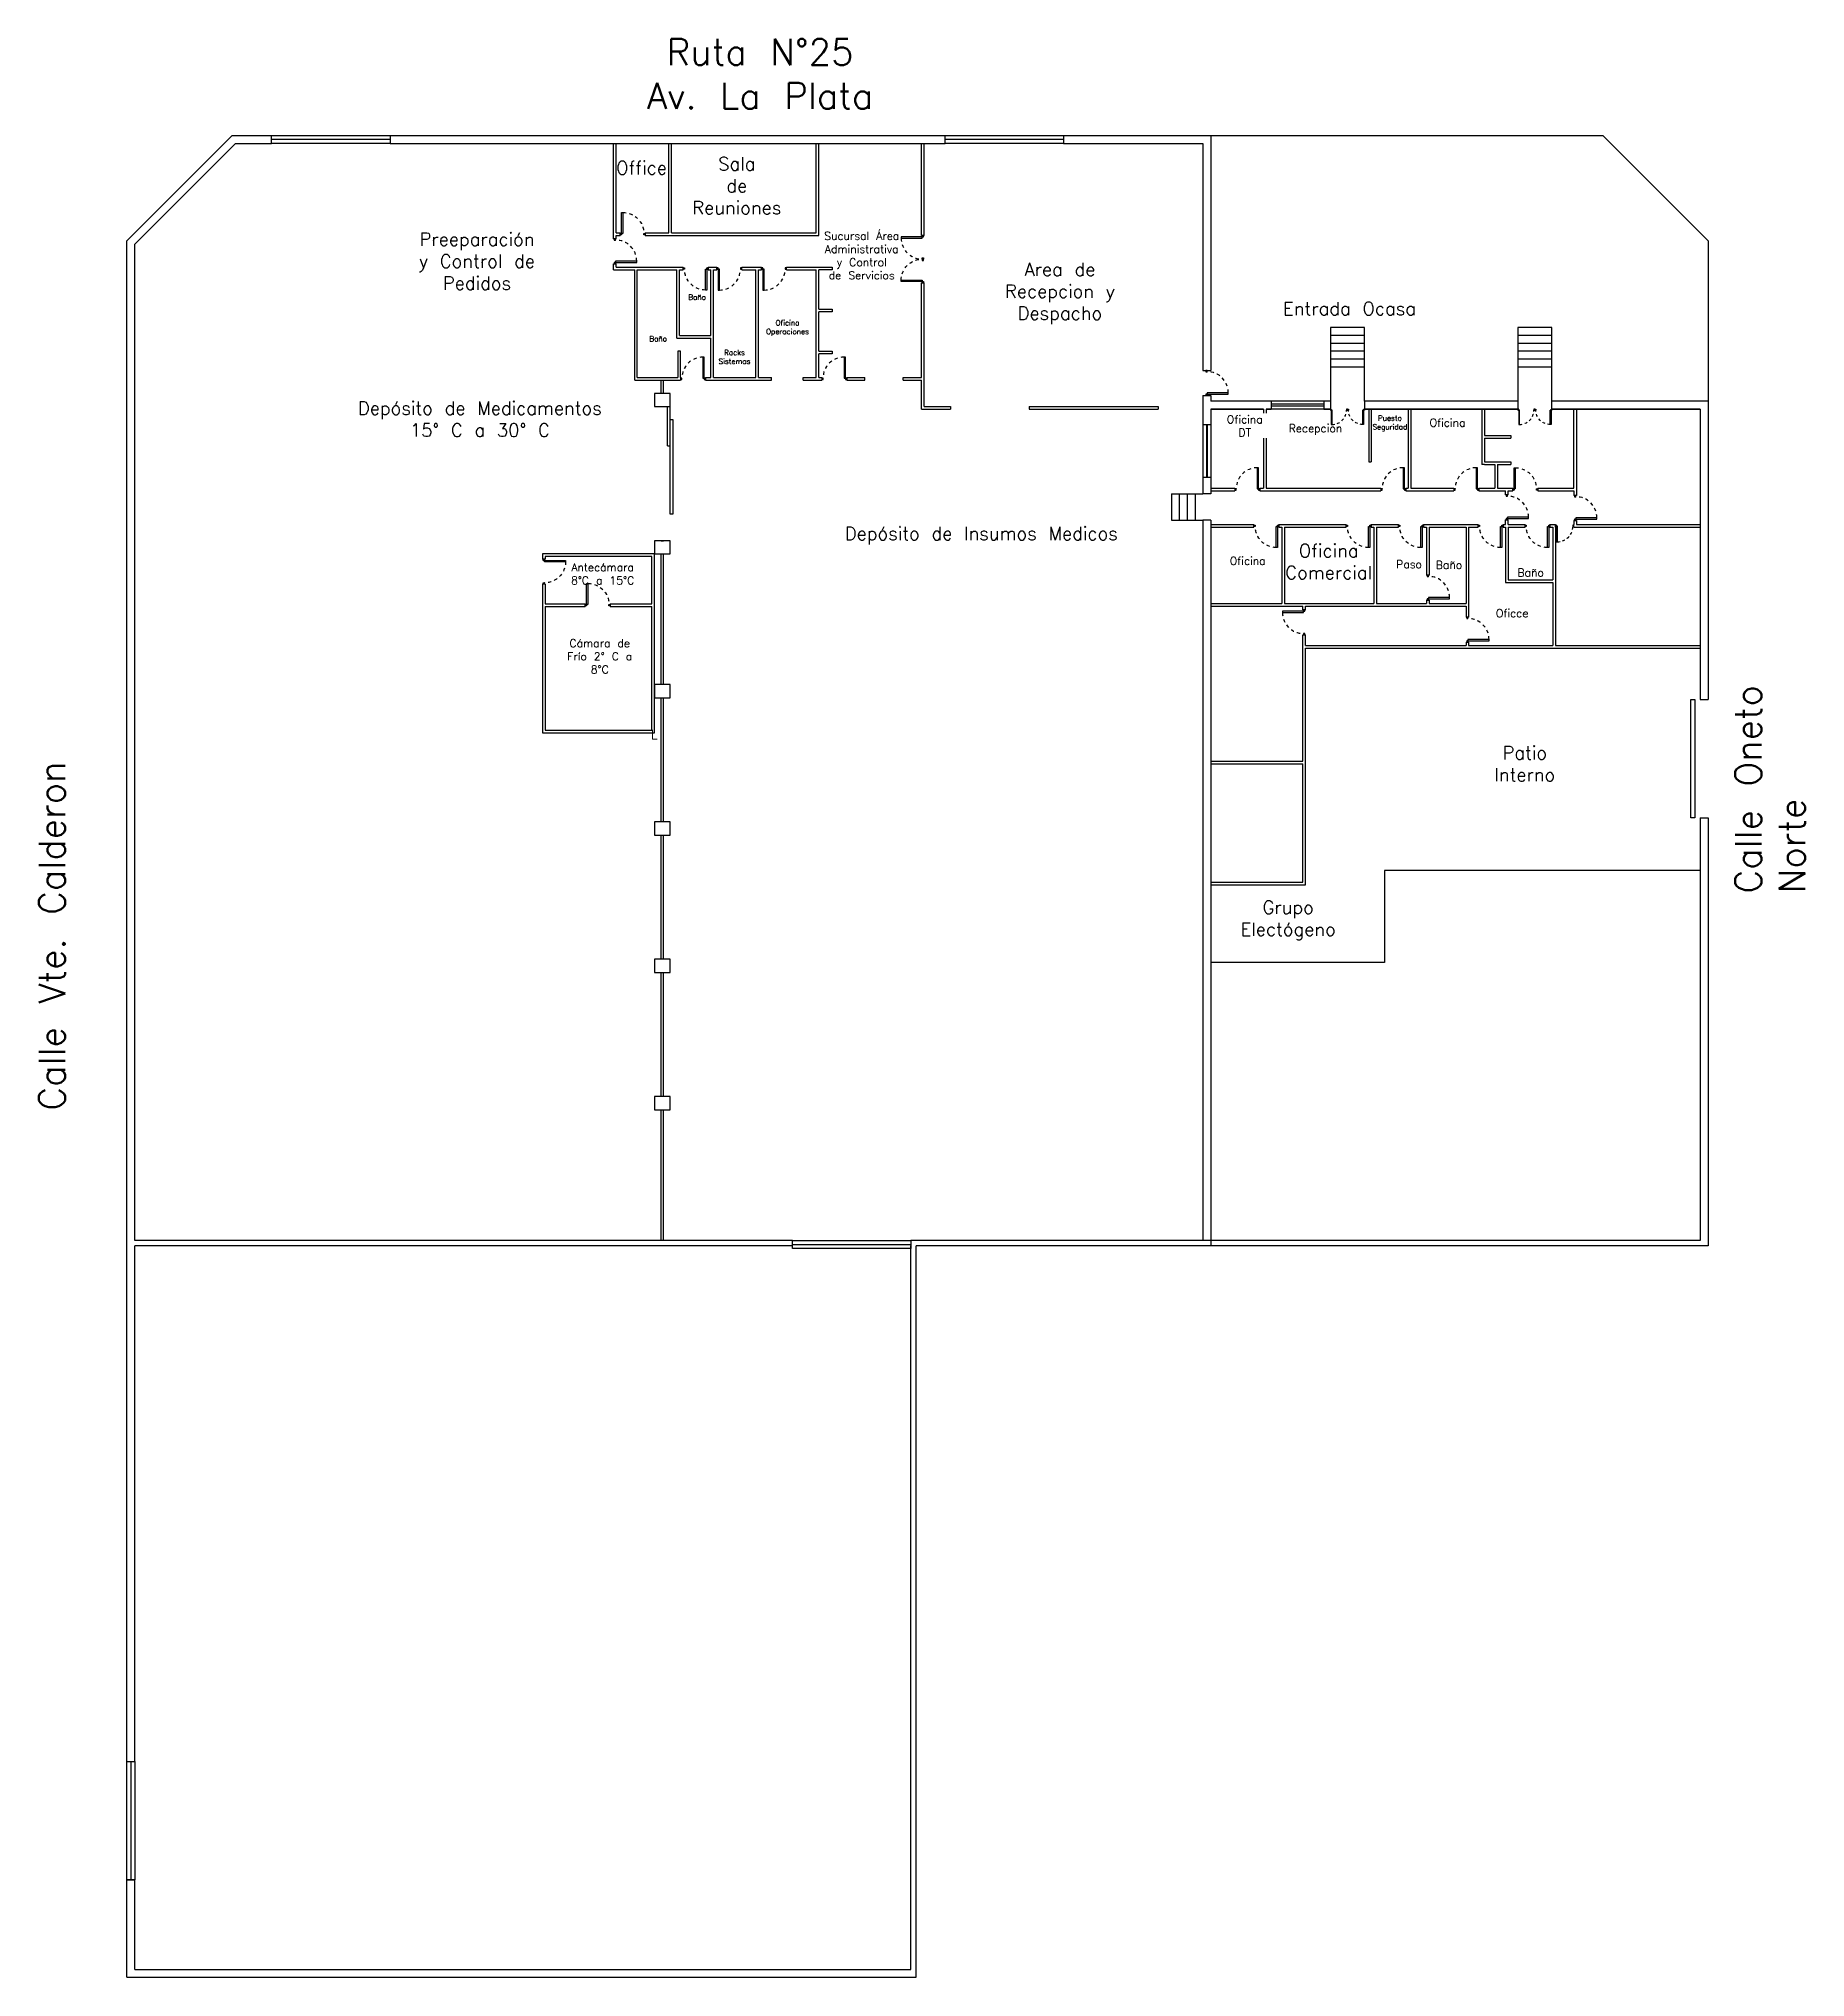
# Model space of a CAD drawing. Header units: millimetres. Extents: x 111.7 to 178.8, y 73.5 to 147.2.
import ezdxf

# ---------------------------------------------------------------- set-up
doc = ezdxf.new("R2010")
doc.units = ezdxf.units.MM
doc.linetypes.add('JIS_02_1.2', pattern=[2.5, 1.25, -1.25])
for name, color, linetype in [('01-MUROS EXTERIORES', 6, 'Continuous'), ('02-MUROS INTERIORES', 6, 'Continuous'), ('04-CARPINTERIAS', 4, 'Continuous'), ('05-LINEAS DE PROYECCION', 252, 'Continuous'), ('09-REJAS', 3, 'Continuous'), ('11-TEXTO', 3, 'Continuous')]:
    doc.layers.add(name, color=color, linetype=linetype)
doc.styles.get("Standard").update_dxf_attribs({"font": 'txt.shx'})

# ---------------------------------------------------------------- blocks, each defined once
blk = doc.blocks.new('A$C145B56B2')
at = {"layer": '04-CARPINTERIAS'}
for p, q in [((0.900001, 0.850001), (0.850001, 0.850001)), ((0.850001, 0.850001), (0.850001, 0.050001)), ((0.900001, 0.050001), (0.900001, 0.850001)), ((0.000001, 0.050001), (0.000001, 0.000001)), ((0.050001, 0.050001), (0.000001, 0.050001)), ((0.000001, 0.000001), (0.050001, 0.000001)), ((0.050001, 0.000001), (0.050001, 0.050001)), ((0.850001, 0.050001), (0.900001, 0.050001)), ((0.900001, 0.050001), (0.900001, 0.000001)), ((0.950001, 0.050001), (0.900001, 0.050001)), ((0.900001, 0.000001), (0.950001, 0.000001)), ((0.950001, 0.000001), (0.950001, 0.050001))]:
    blk.add_line(p, q, dxfattribs=at)
at = {"layer": '05-LINEAS DE PROYECCION', "linetype": 'JIS_02_1.2', "ltscale": 0.1}
blk.add_arc((0.850001, 0.050001), 0.8, 90, 180, dxfattribs=at)

msp = doc.modelspace()

# ---------------------------------------------------------------- linework, layer by layer
at = {"layer": '01-MUROS EXTERIORES'}
for p, q in [((119.049201, 143.477966), (115.049201, 139.477966)), ((119.173466, 143.177966), (115.349201, 139.353702)), ((119.049201, 143.477966), (119.049201, 143.477966)), ((119.049201, 143.477966), (120.549201, 143.477966)), ((119.173466, 143.177966), (120.549201, 143.177966)), ((125.049201, 143.477966), (146.149201, 143.477966)), ((125.049201, 143.477966), (125.049201, 143.177966)), ((125.049201, 143.177966), (146.149201, 143.177966)), ((150.649201, 143.477966), (156.249201, 143.477966)), ((150.649201, 143.177966), (155.949201, 143.177966)), ((155.949201, 143.177966), (155.949201, 134.551798)), ((156.249201, 143.477966), (156.249201, 134.551798)), ((115.049201, 81.677966), (115.049201, 139.477966)), ((115.349201, 101.477966), (115.349201, 139.353702)), ((133.649201, 139.777966), (133.798608, 139.777966)), ((133.649201, 139.677966), (133.798608, 139.677966)), ((134.748608, 139.777966), (135.649201, 139.777966)), ((134.748608, 139.677966), (141.349201, 139.677966)), ((135.749201, 139.777966), (141.249201, 139.777966)), ((175.149201, 139.477966), (175.149201, 132.977966)), ((133.549201, 138.377966), (134.349201, 138.377966)), ((133.649201, 138.477966), (136.194344, 138.477966)), ((134.449201, 138.377966), (135.949201, 138.377966)), ((136.049201, 138.377966), (136.194344, 138.377966)), ((137.144344, 138.477966), (137.467814, 138.477966)), ((137.144344, 138.377966), (137.249201, 138.377966)), ((137.349201, 138.377966), (137.467814, 138.377966)), ((138.417814, 138.477966), (139.167814, 138.477966)), ((138.417814, 138.377966), (138.949201, 138.377966)), ((139.049201, 138.377966), (139.167814, 138.377966)), ((140.117814, 138.477966), (141.349201, 138.477966)), ((140.117814, 138.377966), (141.249201, 138.377966)), ((134.349201, 134.177966), (136.094235, 134.177966)), ((134.449201, 134.277966), (135.994235, 134.277966)), ((137.044235, 134.277966), (137.249201, 134.277966)), ((137.044235, 134.177966), (139.549201, 134.177966)), ((137.349201, 134.277966), (138.949201, 134.277966)), ((139.049201, 134.277966), (139.549201, 134.277966)), ((140.749201, 134.277966), (141.249201, 134.277966)), ((140.749201, 134.177966), (141.458993, 134.177966)), ((141.349201, 134.277966), (141.458993, 134.277966)), ((142.408993, 134.277966), (143.102505, 134.277966)), ((142.408993, 134.177966), (143.102505, 134.177966)), ((143.102505, 134.177966), (143.102505, 134.277966)), ((144.549201, 134.277966), (145.249201, 134.277966)), ((144.549201, 134.177966), (144.549201, 134.277966)), ((144.549201, 134.177966), (145.249201, 134.177966)), ((155.949201, 133.601798), (155.949201, 132.498121)), ((156.249201, 133.601798), (156.249201, 133.377966)), ((158.541279, 133.377966), (156.249201, 133.377966)), ((158.541279, 133.377966), (158.541279, 133.077966)), ((160.791989, 133.377966), (160.541279, 133.377966)), ((160.541279, 133.377966), (160.541279, 133.077966)), ((160.791989, 133.377966), (160.791989, 133.077966)), ((167.916775, 133.377966), (162.091989, 133.377966)), ((162.091989, 133.377966), (162.091989, 133.077966)), ((175.149201, 133.377966), (169.216775, 133.377966)), ((158.249201, 133.077966), (156.249201, 133.077966)), ((156.249201, 133.077966), (156.249201, 132.498121)), ((158.541279, 133.077966), (158.349201, 133.077966)), ((158.349201, 133.077966), (158.541279, 133.077966)), ((160.791989, 133.077966), (160.541279, 133.077966)), ((167.916775, 133.077966), (162.091989, 133.077966)), ((174.849201, 133.077966), (169.216775, 133.077966)), ((174.849201, 133.077966), (174.849201, 122.047966)), ((175.149201, 132.977966), (175.149201, 122.047966)), ((155.949201, 132.498121), (156.249201, 132.498121)), ((155.949201, 130.498121), (155.949201, 129.861203)), ((155.949201, 130.498121), (156.249201, 130.498121)), ((156.249201, 130.498121), (156.249201, 129.861203)), ((155.949201, 128.861203), (155.949201, 101.477966)), ((156.249201, 128.861203), (156.249201, 101.277966)), ((174.849201, 122.047966), (175.149201, 122.047966)), ((174.849201, 117.547966), (174.849201, 101.477966)), ((174.849201, 117.547966), (175.149201, 117.547966)), ((175.149201, 117.547966), (175.149201, 101.277966)), ((140.349201, 101.477966), (115.349201, 101.477966)), ((115.349201, 81.677966), (115.349201, 101.277966)), ((140.349201, 101.277966), (115.349201, 101.277966)), ((174.849201, 101.477966), (144.849201, 101.477966)), ((144.849201, 101.477966), (144.849201, 101.277966)), ((144.849201, 73.777966), (144.849201, 101.277966)), ((144.849201, 101.277966), (144.849201, 101.277966)), ((145.049201, 73.477966), (145.049201, 101.277966)), ((175.149201, 101.277966), (145.049201, 101.277966)), ((115.049201, 81.677966), (115.349201, 81.677966)), ((115.049201, 73.477966), (115.049201, 77.177966)), ((115.049201, 77.177966), (115.349201, 77.177966)), ((115.349201, 73.777966), (115.349201, 77.177966)), ((115.349201, 73.777966), (144.849201, 73.777966)), ((115.049201, 73.477966), (145.049201, 73.477966)), ((115.049201, 73.477966), (115.349201, 73.477966))]:
    msp.add_line(p, q, dxfattribs=at)
at = {"layer": '01-MUROS EXTERIORES', "color": 0}
for p, q in [((162.091989, 136.177966), (160.791989, 136.177966)), ((160.791989, 136.177966), (160.791989, 133.377966)), ((162.091989, 135.877966), (160.791989, 135.877966)), ((162.091989, 135.577966), (160.791989, 135.577966)), ((162.091989, 133.377966), (162.091989, 136.177966)), ((169.216775, 136.177966), (167.916775, 136.177966)), ((167.916775, 136.177966), (167.916775, 133.077966)), ((169.216775, 135.877966), (167.916775, 135.877966)), ((169.216775, 135.577966), (167.916775, 135.577966)), ((169.216775, 133.077966), (169.216775, 136.177966)), ((162.091989, 135.277966), (160.791989, 135.277966)), ((162.091989, 134.977966), (160.791989, 134.977966)), ((169.216775, 135.277966), (167.916775, 135.277966)), ((169.216775, 134.977966), (167.916775, 134.977966)), ((162.091989, 134.677966), (160.791989, 134.677966)), ((169.216775, 134.677966), (167.916775, 134.677966))]:
    msp.add_line(p, q, dxfattribs=at)
at = {"layer": '02-MUROS INTERIORES'}
for p, q in [((120.549201, 143.177966), (120.549201, 143.477966)), ((133.549201, 139.555592), (133.549201, 143.177966)), ((133.649201, 139.777966), (133.649201, 143.177966)), ((135.649201, 139.777966), (135.649201, 143.177966)), ((135.749201, 139.777966), (135.749201, 143.177966)), ((141.249201, 139.777966), (141.249201, 143.177966)), ((141.349201, 139.677966), (141.349201, 143.177966)), ((145.249201, 139.677966), (145.249201, 143.177966)), ((145.349201, 139.677966), (145.349201, 143.177966)), ((146.149201, 143.177966), (146.149201, 143.477966)), ((150.649201, 143.477966), (150.649201, 143.177966)), ((133.549201, 139.555592), (133.649201, 139.555592)), ((133.649201, 139.555592), (133.649201, 139.677966)), ((133.798608, 139.777966), (133.798608, 139.677966)), ((134.748608, 139.777966), (134.748608, 139.677966)), ((145.249201, 139.677966), (145.349201, 139.677966)), ((133.549201, 138.377966), (133.549201, 138.605592)), ((133.549201, 138.605592), (133.649201, 138.605592)), ((133.649201, 138.477966), (133.649201, 138.605592)), ((145.249201, 138.777506), (145.249201, 138.778426)), ((134.349201, 134.177966), (134.349201, 138.377966)), ((134.449201, 134.277966), (134.449201, 138.377966)), ((135.949201, 135.777966), (135.949201, 138.377966)), ((136.049201, 135.877966), (136.049201, 138.377966)), ((136.049201, 138.377966), (136.194344, 138.377966)), ((136.194344, 138.377966), (136.194344, 138.477966)), ((137.144344, 138.377966), (137.144344, 138.477966)), ((137.144344, 138.377966), (137.249201, 138.377966)), ((137.249201, 135.877966), (137.249201, 138.377966)), ((137.349201, 134.277966), (137.349201, 138.377966)), ((137.467814, 138.377966), (137.467814, 138.477966)), ((138.417814, 138.377966), (138.417814, 138.477966)), ((138.949201, 134.277966), (138.949201, 138.377966)), ((139.049201, 134.277966), (139.049201, 138.377966)), ((139.167814, 138.377966), (139.167814, 138.477966)), ((140.117814, 138.377966), (140.117814, 138.477966)), ((141.249201, 134.277966), (141.249201, 138.377966)), ((141.349201, 138.477966), (141.849201, 138.477966)), ((141.349201, 136.877966), (141.349201, 138.377966)), ((141.849201, 138.377966), (141.349201, 138.377966)), ((141.849201, 138.477966), (141.849201, 138.377966)), ((145.249201, 134.277966), (145.249201, 137.877966)), ((145.249201, 137.877966), (145.349201, 137.877966)), ((145.349201, 133.177966), (145.349201, 137.877966)), ((141.349201, 136.877966), (141.849201, 136.877966)), ((141.349201, 135.277966), (141.349201, 136.777966)), ((141.849201, 136.777966), (141.349201, 136.777966)), ((141.849201, 136.877966), (141.849201, 136.777966)), ((135.949201, 135.777966), (137.249201, 135.777966)), ((136.049201, 135.877966), (137.249201, 135.877966)), ((137.249201, 134.277966), (137.249201, 135.777966)), ((136.094235, 135.277966), (135.994235, 135.277966)), ((135.994235, 135.277966), (135.994235, 134.277966)), ((136.094235, 134.277966), (136.094235, 135.277966)), ((141.349201, 135.277966), (141.849201, 135.277966)), ((141.349201, 134.277966), (141.349201, 135.177966)), ((141.849201, 135.177966), (141.349201, 135.177966)), ((141.849201, 135.277966), (141.849201, 135.177966)), ((136.094235, 134.277966), (136.094235, 134.177966)), ((137.044235, 134.277966), (137.044235, 134.177966)), ((139.549201, 134.177966), (139.549201, 134.277966)), ((140.749201, 134.177966), (140.749201, 134.277966)), ((141.458993, 134.277966), (141.458993, 134.177966)), ((142.408993, 134.277966), (142.408993, 134.177966)), ((145.249201, 133.077966), (145.249201, 134.177966)), ((155.949201, 134.551798), (156.249201, 134.551798)), ((155.949201, 133.601798), (156.249201, 133.601798)), ((145.249201, 133.077966), (146.349201, 133.077966)), ((145.349201, 133.177966), (146.349201, 133.177966)), ((146.349201, 133.177966), (146.349201, 133.077966)), ((149.349201, 133.177966), (154.249201, 133.177966)), ((149.349201, 133.177966), (149.349201, 133.077966)), ((149.349201, 133.077966), (154.249201, 133.077966)), ((156.249201, 133.077966), (158.249201, 133.077966)), ((158.249201, 133.077966), (158.249201, 132.920556)), ((158.349201, 133.077966), (158.349201, 132.920556)), ((158.349201, 133.077966), (158.349201, 132.920556)), ((160.541279, 133.077966), (160.791989, 133.077966)), ((162.091989, 133.077966), (167.916775, 133.077966)), ((162.249201, 133.077966), (162.249201, 131.077966)), ((162.249201, 133.077966), (162.349201, 133.077966)), ((162.349201, 133.077966), (162.349201, 131.077966)), ((163.749201, 133.077966), (163.749201, 130.077966)), ((163.849201, 133.077966), (163.849201, 130.077966)), ((166.549201, 133.077966), (166.549201, 130.977966)), ((166.649201, 133.077966), (166.649201, 132.077966)), ((169.216775, 133.077966), (174.849201, 133.077966)), ((170.049201, 130.077966), (170.049201, 133.077966)), ((170.149201, 133.077966), (170.149201, 129.799538)), ((158.249201, 131.970556), (158.249201, 130.077966)), ((158.349201, 131.970556), (158.349201, 130.077966)), ((158.349201, 131.970556), (158.349201, 130.077966)), ((166.649201, 132.077966), (167.649201, 132.077966)), ((166.649201, 131.977966), (166.649201, 131.077966)), ((166.649201, 131.977966), (167.649201, 131.977966)), ((167.649201, 132.077966), (167.649201, 131.977966)), ((162.249201, 131.077966), (162.349201, 131.077966)), ((166.649201, 130.977966), (166.549201, 130.977966)), ((166.649201, 131.077966), (167.649201, 131.077966)), ((166.649201, 130.977966), (167.049201, 130.977966)), ((167.049201, 130.977966), (167.049201, 130.077966)), ((167.149201, 130.977966), (167.649201, 130.977966)), ((167.149201, 130.977966), (167.149201, 130.077966)), ((167.649201, 131.077966), (167.649201, 130.977966)), ((156.249201, 129.861203), (155.949201, 129.861203)), ((156.249201, 130.077966), (157.164903, 130.077966)), ((156.249201, 129.977966), (157.164903, 129.977966)), ((157.164903, 130.077966), (157.164903, 129.977966)), ((158.114903, 130.077966), (158.249201, 130.077966)), ((158.114903, 130.077966), (158.114903, 129.977966)), ((158.114903, 129.977966), (162.708493, 129.977966)), ((158.349201, 130.077966), (162.708493, 130.077966)), ((162.708493, 130.077966), (162.708493, 129.977966)), ((163.658493, 130.077966), (163.749201, 130.077966)), ((163.658493, 130.077966), (163.658493, 129.977966)), ((163.658493, 129.977966), (165.487218, 129.977966)), ((163.849201, 130.077966), (165.487218, 130.077966)), ((165.487218, 130.077966), (165.487218, 129.977966)), ((166.437218, 130.077966), (167.049201, 130.077966)), ((166.437218, 130.077966), (166.437218, 129.977966)), ((166.437218, 129.977966), (167.449201, 129.977966)), ((167.149201, 130.077966), (167.72353, 130.077966)), ((167.449201, 129.823534), (167.449201, 129.977966)), ((167.549201, 129.823534), (167.449201, 129.823534)), ((167.549201, 129.977966), (167.72353, 129.977966)), ((167.549201, 129.823534), (167.549201, 129.977966)), ((167.72353, 130.077966), (167.72353, 129.977966)), ((168.67353, 130.077966), (170.049201, 130.077966)), ((168.67353, 130.077966), (168.67353, 129.977966)), ((168.67353, 129.977966), (170.049201, 129.977966)), ((170.049201, 129.977966), (170.049201, 129.799538)), ((170.149201, 129.799538), (170.049201, 129.799538)), ((156.249201, 128.861203), (155.949201, 128.861203)), ((156.249201, 128.694677), (157.887909, 128.694677)), ((156.249201, 128.594677), (157.887909, 128.594677)), ((156.249201, 128.594677), (156.249201, 125.694677)), ((157.887909, 128.594677), (157.887909, 128.694677)), ((158.837909, 128.694677), (161.396582, 128.694677)), ((158.837909, 128.594677), (158.837909, 128.694677)), ((158.837909, 128.594677), (158.949201, 128.594677)), ((158.949201, 128.594677), (158.949201, 125.694677)), ((159.049201, 128.594677), (161.396582, 128.594677)), ((159.049201, 128.594677), (159.049201, 125.694677)), ((161.396582, 128.594677), (161.396582, 128.694677)), ((162.346582, 128.694677), (163.379498, 128.694677)), ((162.346582, 128.594677), (162.346582, 128.694677)), ((162.346582, 128.594677), (162.449201, 128.594677)), ((162.449201, 128.594677), (162.449201, 125.694677)), ((162.549201, 128.594677), (163.379498, 128.594677)), ((162.549201, 128.594677), (162.549201, 125.694677)), ((163.379498, 128.594677), (163.379498, 128.694677)), ((164.329498, 128.694677), (166.416054, 128.694677)), ((164.329498, 128.594677), (164.329498, 128.694677)), ((164.329498, 128.594677), (164.449201, 128.594677)), ((164.449201, 128.594677), (164.449201, 126.771905)), ((164.549201, 128.594677), (165.949201, 128.594677)), ((164.549201, 128.594677), (164.549201, 126.771905)), ((165.949201, 128.594677), (165.949201, 125.694677)), ((166.049201, 128.594677), (166.416054, 128.594677)), ((166.049201, 128.594677), (166.049201, 125.171183)), ((166.416054, 128.594677), (166.416054, 128.694677)), ((167.366054, 128.694677), (167.449201, 128.694677)), ((167.366054, 128.594677), (167.366054, 128.694677)), ((167.366054, 128.594677), (167.449201, 128.594677)), ((167.449201, 128.694677), (167.449201, 128.873534)), ((167.549201, 128.873534), (167.449201, 128.873534)), ((167.449201, 128.594677), (167.449201, 126.494677)), ((167.549201, 128.694677), (167.549201, 128.873534)), ((167.549201, 128.694677), (168.191165, 128.694677)), ((167.549201, 128.594677), (168.191165, 128.594677)), ((167.549201, 128.594677), (167.549201, 126.594677)), ((167.549201, 128.594677), (168.191165, 128.594677)), ((168.191165, 128.594677), (168.191165, 128.694677)), ((169.141165, 128.694677), (169.349201, 128.694677)), ((169.141165, 128.594677), (169.141165, 128.694677)), ((169.141165, 128.594677), (169.249201, 128.594677)), ((169.141165, 128.594677), (169.249201, 128.594677)), ((169.249201, 128.594677), (169.249201, 126.594677)), ((169.249201, 128.594677), (169.249201, 128.594677)), ((169.349201, 128.594677), (169.349201, 128.694677)), ((169.349201, 128.594677), (169.349201, 124.094677)), ((170.049049, 128.694677), (170.049201, 128.694677)), ((170.049049, 128.594677), (170.049049, 128.694677)), ((170.049049, 128.594677), (174.849201, 128.594677)), ((170.049201, 128.849538), (170.049201, 128.694677)), ((170.149201, 128.849538), (170.049201, 128.849538)), ((170.149201, 128.849538), (170.149201, 128.694677)), ((170.149201, 128.694677), (174.849201, 128.694677)), ((135.099201, 127.577966), (130.849201, 127.577966)), ((130.849201, 127.577966), (130.849201, 127.379178)), ((134.999201, 127.477966), (130.949201, 127.477966)), ((130.949201, 127.477966), (130.949201, 127.379178)), ((134.999201, 125.677966), (134.999201, 127.477966)), ((135.099201, 125.577966), (135.099201, 127.577966)), ((130.949201, 127.379178), (130.849201, 127.379178)), ((164.449201, 126.771905), (164.549201, 126.771905)), ((164.549201, 126.771905), (164.449201, 126.771905)), ((130.849201, 126.429178), (130.849201, 125.677966)), ((130.949201, 126.429178), (130.849201, 126.429178)), ((130.949201, 126.429178), (130.949201, 125.677966)), ((167.449201, 126.494677), (169.249201, 126.494677)), ((167.549201, 126.594677), (169.249201, 126.594677)), ((169.249201, 126.494677), (169.249201, 124.094677)), ((130.849201, 125.677966), (130.849201, 120.777966)), ((130.949201, 125.677966), (132.471668, 125.677966)), ((130.949201, 125.577966), (132.471668, 125.577966)), ((130.949201, 125.577966), (130.949201, 120.877966)), ((132.471668, 125.677966), (132.471668, 125.577966)), ((133.421668, 125.677966), (134.999201, 125.677966)), ((133.421668, 125.677966), (133.421668, 125.577966)), ((133.421668, 125.577966), (134.999201, 125.577966)), ((134.999201, 120.877966), (134.999201, 125.577966)), ((135.099201, 120.777966), (135.099201, 125.577966)), ((156.249201, 125.694677), (158.949201, 125.694677)), ((156.249201, 125.594677), (159.749201, 125.594677)), ((159.049201, 125.694677), (162.449201, 125.694677)), ((159.749201, 125.447349), (159.749201, 125.594677)), ((159.749201, 125.447349), (159.849201, 125.447349)), ((159.849201, 125.594677), (165.949201, 125.594677)), ((159.849201, 125.447349), (159.849201, 125.594677)), ((162.549201, 125.694677), (164.449201, 125.694677)), ((164.449201, 125.821905), (164.449201, 125.694677)), ((164.449201, 125.821905), (164.549201, 125.821905)), ((164.549201, 125.821905), (164.449201, 125.821905)), ((164.549201, 125.821905), (164.549201, 125.694677)), ((164.549201, 125.694677), (165.949201, 125.694677)), ((165.949201, 125.594677), (165.949201, 125.171183)), ((165.949201, 125.171183), (166.049201, 125.171183)), ((159.749201, 119.694677), (159.749201, 124.497349)), ((159.749201, 124.497349), (159.849201, 124.497349)), ((159.849201, 124.094677), (159.849201, 124.497349)), ((159.849201, 124.094677), (165.949201, 124.094677)), ((159.849201, 123.994677), (174.849201, 123.994677)), ((159.849201, 114.994677), (159.849201, 123.994677)), ((165.949201, 124.221183), (165.949201, 124.094677)), ((165.949201, 124.221183), (166.049201, 124.221183)), ((166.049201, 124.221183), (166.049201, 124.094677)), ((166.049201, 124.094677), (169.249201, 124.094677)), ((169.349201, 124.094677), (174.849201, 124.094677)), ((130.949201, 120.877966), (134.999201, 120.877966)), ((130.849201, 120.777966), (135.099201, 120.777966)), ((156.249201, 119.694677), (159.749201, 119.694677)), ((156.249201, 119.594677), (159.749201, 119.594677)), ((159.749201, 115.094677), (159.749201, 119.594677)), ((156.249201, 115.094677), (159.749201, 115.094677)), ((156.249201, 114.994677), (159.849201, 114.994677))]:
    msp.add_line(p, q, dxfattribs=at)
at = {"layer": '02-MUROS INTERIORES', "color": 0}
for p, q in [((154.749201, 129.861203), (154.749201, 128.861203)), ((154.749201, 129.861203), (155.949201, 129.861203)), ((155.049201, 129.861203), (155.049201, 128.861203)), ((155.349201, 129.861203), (155.349201, 128.861203)), ((155.649201, 129.861203), (155.649201, 128.861203)), ((154.749201, 128.861203), (155.949201, 128.861203)), ((174.849201, 115.547966), (162.849201, 115.547966)), ((162.849201, 115.547966), (162.849201, 112.047966)), ((162.849201, 112.047966), (156.249201, 112.047966))]:
    msp.add_line(p, q, dxfattribs=at)
at = {"layer": '04-CARPINTERIAS'}
for p, q in [((154.249201, 133.177966), (154.249201, 133.077966)), ((155.949201, 133.177966), (155.949201, 133.077966))]:
    msp.add_line(p, q, dxfattribs=at)
at = {"layer": '05-LINEAS DE PROYECCION', "color": 0, "linetype": 'Continuous'}
for p, q in [((156.249201, 143.477966), (171.149201, 143.477966)), ((171.149201, 143.477966), (175.149201, 139.477966))]:
    msp.add_line(p, q, dxfattribs=at)
at = {"layer": '09-REJAS', "color": 2}
for p, q in [((125.049201, 143.327966), (120.549201, 143.327966)), ((150.649201, 143.327966), (146.149201, 143.327966)), ((160.541279, 133.377966), (158.541279, 133.377966)), ((135.599201, 131.677966), (135.599201, 133.177966)), ((135.699201, 131.677966), (135.699201, 133.177966)), ((160.541279, 133.265406), (158.541279, 133.265406)), ((160.541279, 133.195306), (158.541279, 133.195306)), ((160.541279, 133.077966), (158.541279, 133.077966)), ((155.949201, 132.498121), (155.949201, 130.498121)), ((156.089201, 132.498121), (156.089201, 130.498121)), ((156.109201, 132.498121), (156.109201, 130.498121)), ((156.249201, 132.498121), (156.249201, 130.498121)), ((140.349201, 101.327966), (144.849201, 101.327966)), ((115.199201, 81.677966), (115.199201, 77.177966))]:
    msp.add_line(p, q, dxfattribs=at)
at = {"layer": '09-REJAS'}
for p, q in [((135.349201, 133.677966), (135.349201, 134.177966)), ((135.449201, 133.677966), (135.449201, 134.177966)), ((135.599201, 131.677966), (135.699201, 131.677966)), ((135.349201, 128.077966), (135.449201, 128.077966)), ((135.349201, 122.607966), (135.349201, 127.577966)), ((135.449201, 122.607966), (135.449201, 127.577966)), ((135.349201, 117.387966), (135.349201, 122.107966)), ((135.449201, 117.387966), (135.449201, 122.107966)), ((135.349201, 112.167966), (135.349201, 116.887966)), ((135.449201, 112.167966), (135.449201, 116.887966)), ((135.349201, 106.947966), (135.349201, 111.667966)), ((135.449201, 106.947966), (135.449201, 111.667966)), ((135.349201, 101.477966), (135.349201, 106.447966)), ((135.449201, 101.477966), (135.449201, 106.447966))]:
    msp.add_line(p, q, dxfattribs=at)
at = {"layer": '09-REJAS', "color": 2}
for points in [[(125.049201, 143.477966), (125.049201, 143.177966), (120.549201, 143.177966), (120.549201, 143.477966)], [(150.649201, 143.477966), (150.649201, 143.177966), (146.149201, 143.177966), (146.149201, 143.477966)], [(135.699201, 132.690551), (135.799201, 132.690551), (135.799201, 129.090551), (135.699201, 129.090551)], [(174.500667, 122.047966), (174.650667, 122.047966), (174.650667, 117.547966), (174.500667, 117.547966)], [(140.349201, 101.177966), (140.349201, 101.477966), (144.849201, 101.477966), (144.849201, 101.177966)], [(115.049201, 81.677966), (115.349201, 81.677966), (115.349201, 77.177966), (115.049201, 77.177966)]]:
    msp.add_lwpolyline(points, close=True, dxfattribs=at)
at = {"layer": '09-REJAS'}
for points in [[(135.699201, 133.677966), (135.099201, 133.677966), (135.099201, 133.177966), (135.699201, 133.177966)], [(135.699201, 128.077966), (135.099201, 128.077966), (135.099201, 127.577966), (135.699201, 127.577966)], [(135.699201, 122.607966), (135.099201, 122.607966), (135.099201, 122.107966), (135.699201, 122.107966)], [(135.699201, 117.387966), (135.099201, 117.387966), (135.099201, 116.887966), (135.699201, 116.887966)], [(135.699201, 112.167966), (135.099201, 112.167966), (135.099201, 111.667966), (135.699201, 111.667966)], [(135.699201, 106.947966), (135.099201, 106.947966), (135.099201, 106.447966), (135.699201, 106.447966)]]:
    msp.add_lwpolyline(points, close=True, dxfattribs=at)

# ---------------------------------------------------------------- block references
at = {"layer": '04-CARPINTERIAS', "xscale": -1}
for p in [(134.748609, 139.702966), (168.673531, 130.002966), (133.421668, 125.602966)]:
    msp.add_blockref('A$C145B56B2', p, dxfattribs=at)
at = {"layer": '04-CARPINTERIAS'}
for p, rotation in [((133.574201, 139.555592), 270), ((145.326328, 138.727966), 90), ((138.417815, 138.452967), 180), ((140.117815, 138.452967), 180), ((156.062925, 134.551799), 270), ((167.474201, 129.823535), 270), ((170.074201, 129.799539), 270), ((164.474201, 126.771905), 270), ((159.824202, 124.497348), 90), ((165.974201, 125.171183), 270)]:
    msp.add_blockref('A$C145B56B2', p, dxfattribs=dict(at, rotation=rotation))
at = {"layer": '04-CARPINTERIAS', "xscale": -1}
for p, rotation in [((145.326328, 138.827967), 90), ((136.194343, 138.452967), 180), ((157.887908, 128.669678), 180), ((161.396581, 128.669678), 180), ((163.379497, 128.669678), 180), ((166.416053, 128.669678), 180), ((168.191164, 128.669678), 180), ((130.874201, 126.429177), 270)]:
    msp.add_blockref('A$C145B56B2', p, dxfattribs=dict(at, rotation=rotation))
at = {"layer": '04-CARPINTERIAS'}
for p in [(136.094234, 134.202966), (141.458992, 134.202966), (157.164902, 130.002966), (162.708492, 130.002966), (165.487218, 130.002966)]:
    msp.add_blockref('A$C145B56B2', p, dxfattribs=at)
at = {"layer": '04-CARPINTERIAS', "rotation": 180}
for p, xscale, yscale, zscale in [((161.44192, 133.077967), 0.684138, 0.684138, 0.684138), ((161.44192, 133.077967), -0.684138, 0.684138, 0.684138), ((168.566706, 133.077967), 0.684138, 0.684138, 0.684138), ((168.566706, 133.077967), -0.684138, 0.684138, 0.684138), ((170.04905, 128.663095), 0.736682, 0.736682, 0.736682)]:
    msp.add_blockref('A$C145B56B2', p, dxfattribs=dict(at, xscale=xscale, yscale=yscale, zscale=zscale))

# ---------------------------------------------------------------- texts
at = {"layer": '11-TEXTO', "attachment_point": 1}
for s, width, insert, char_height in [('\\pxqc;Ruta N°25\\PAv. La Plata', 11.573578, (133.331739, 147.153296), 1), ('\\pxqc;Office', 2.604066, (133.307625, 142.499696), 0.5), ('\\pxqc;Sala de Reuniones', 2.604066, (136.928564, 142.652977), 0.5), ('\\pxqc;Preeparación \\Py Control de Pedidos', 6.393059, (125.158187, 139.785198), 0.5), ('\\pxqc;Sucursal Área Administrativa \\Py Control \\Pde Servicios', 5.196265, (140.382235, 139.812861), 0.3), ('\\pxqc;Area de Recepcion y Despacho', 5.196265, (147.913877, 138.642412), 0.5), ('\\pxqc;Baño', 2.604066, (135.420802, 137.431211), 0.2), ('\\pxqc;Entrada Ocasa', 5.196265, (158.923425, 137.150213), 0.5), ('\\pxqc;Oficina Operaciones', 1.649732, (139.333022, 136.459182), 0.2), ('\\pxqc;Baño', 2.604066, (133.940601, 135.852617), 0.2), ('\\pxqc;Racks Sistemas', 1.748493, (137.268963, 135.329596), 0.2), ('\\pxqc;Depósito de Medicamentos \\P15° C a 30° C', 13.412435, (121.758041, 133.366831), 0.5), ('\\pxqc;Oficina\\PDT', 2.604066, (156.238518, 132.838125), 0.3), ('\\pxqc;Puesto Seguridad', 1.582711, (162.264896, 132.837175), 0.2), ('\\pxqc;Oficina', 2.604066, (163.945135, 132.711865), 0.3), ('\\pxqc;Recepcion', 2.604066, (158.925678, 132.500834), 0.3), ('\\pxqc;Depósito de Insumos Medicos', 11.573578, (141.737801, 128.601784), 0.5), ('\\pxqc;Oficina', 2.604066, (156.349909, 127.462046), 0.3), ('\\pxqc;Oficina Comercial', 2.604066, (159.426234, 127.949388), 0.5), ('\\pxqc;Antecámara 8°C a 15°C', 2.650075, (131.80588, 127.217203), 0.3), ('\\pxqc;Paso', 2.604066, (162.483226, 127.332554), 0.3), ('\\pxqc;Baño', 2.604066, (164.001614, 127.307692), 0.3), ('\\pxqc;Baño', 2.604066, (167.105559, 127.015986), 0.3), ('\\pxqc;Oficce', 2.604066, (166.40111, 125.472353), 0.3), ('\\pxqc;Cámara de Frío 2° C a 8°C', 3.14033, (131.452023, 124.332463), 0.3), ('\\pxqc;L', 1.216468, (134.488428, 120.887149, -3.766972), 0.35), ('\\pxqc;Patio Interno', 2.604066, (166.881665, 120.266304), 0.5), ('\\pxqc;Grupo Electógeno', 2.604066, (157.887049, 114.392088), 0.5)]:
    msp.add_mtext_dynamic_manual_height_columns(s, width=width, gutter_width=12.5, heights=[0], dxfattribs=dict(at, insert=insert, char_height=char_height))
at = {"layer": '11-TEXTO', "char_height": 1, "attachment_point": 1, "rotation": 90}
for s, width, insert in [('Calle Oneto Norte', 11.573578, (176.176288, 114.671023)), ('Calle Vte. Calderon', 15.060087, (111.697005, 106.418927))]:
    msp.add_mtext_dynamic_manual_height_columns(s, width=width, gutter_width=12.5, heights=[0], dxfattribs=dict(at, insert=insert))

doc.saveas('drawing.dxf')
